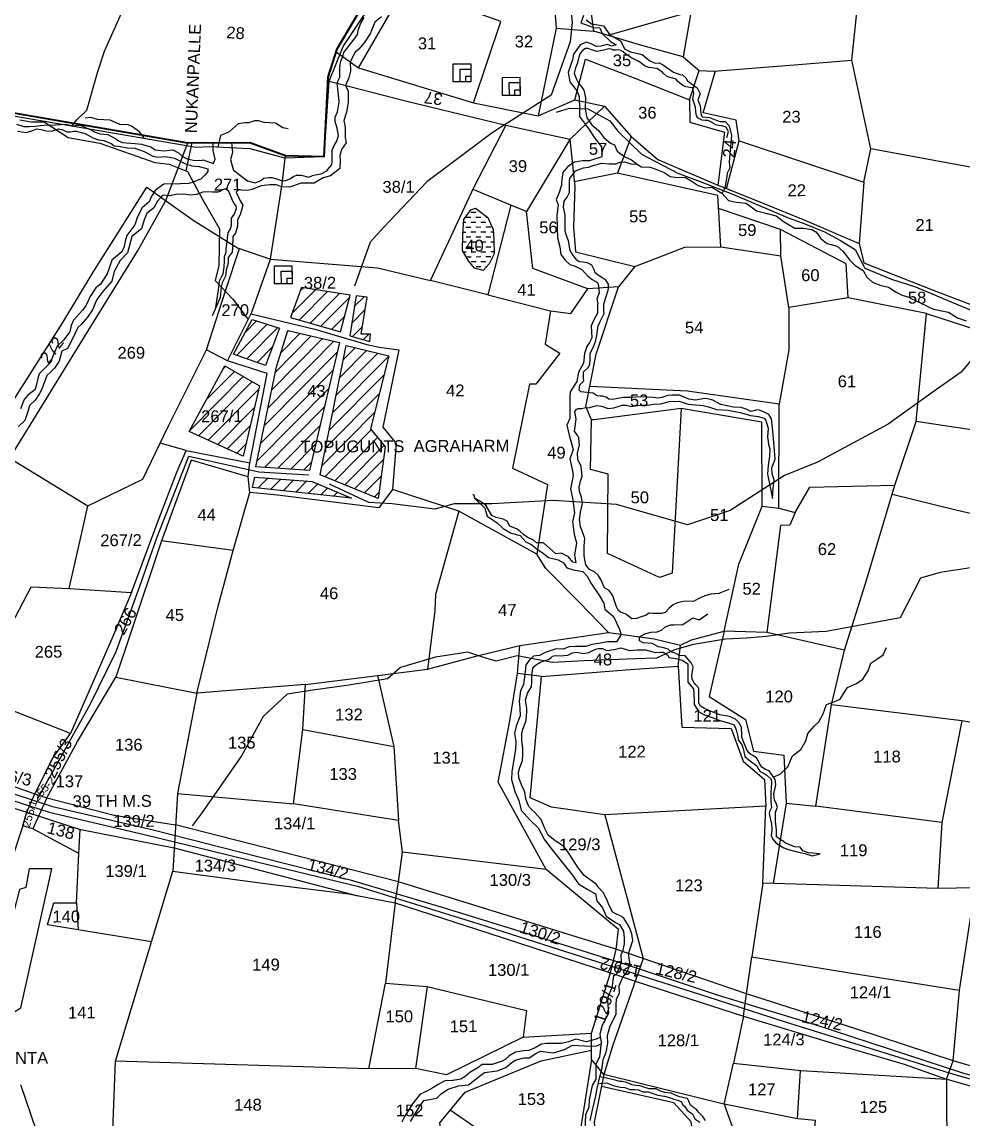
# Model space of a CAD drawing. Header units: inches. Extents: x 304037 to 460575, y 1453943 to 1639883.
# Drawn here: x 332061 to 333011, y 1603785 to 1604893 of the extents above; entities that cross this region are included whole.
import ezdxf

# ---------------------------------------------------------------- set-up
doc = ezdxf.new("R2010")
doc.units = ezdxf.units.IN
doc.header["$MEASUREMENT"] = 0
for name, pattern in [('ACAD_ISO02W100', [15, 12, -3]), ('ACAD_ISO07W100', [3, 0, -3]), ('BORDER', [1.75, 0.5, -0.25, 0.5, -0.25, 0, -0.25])]:
    doc.linetypes.add(name, pattern=pattern)
for name, color, linetype in [('CARTTRACK', 30, 'ACAD_ISO02W100'), ('NALA', 4, 'Continuous'), ('PLATS', 6, 'Continuous'), ('PLOT', 6, 'Continuous'), ('PLOT NO', 6, 'Continuous'), ('SQUAREWELL', 5, 'Continuous'), ('STREAM', 4, 'Continuous'), ('SURVEY_BND', 7, 'Continuous'), ('SURVEY_NO', 7, 'Continuous'), ('VILLAGE_AREA', 1, 'Continuous'), ('VILLAGEBON', 5, 'Continuous'), ('WATER_BODY', 4, 'Continuous')]:
    doc.layers.add(name, color=color, linetype=linetype)
for name, color, linetype, lineweight in [('FOOTPATH', 150, 'ACAD_ISO07W100', 30), ('ROAD', 1, 'Continuous', 25), ('VILL_BOUNDARY', 6, 'BORDER', 30)]:
    doc.layers.add(name, color=color, linetype=linetype, lineweight=lineweight)
doc.styles.get("Standard").update_dxf_attribs({"font": 'arial.ttf'})
pattern_1 = [(225.28763, (-6809.83, -2208.019), (7.088085, -7.017274), [])]

# ---------------------------------------------------------------- blocks, each defined once
blk = doc.blocks.new('THOPUGUNTA')
at = {"layer": 'VILLAGE_AREA', "linetype": 'ByBlock'}
h = blk.add_hatch(dxfattribs=at)
h.set_pattern_fill('ANSI31', color=256, scale=79.792965, angle=180.2876, style=0)
h.set_pattern_definition(pattern_1)
h.paths.add_polyline_path([(-5890.6, 734.3), (-5942.9, 746.7), (-5954.3, 710), (-5975, 609.1), (-5920.9, 605.4)])
h.paths.add_polyline_path([(-5879.8, 782.3), (-5929, 789.9), (-5940.2, 759.5), (-5889.5, 745.3)])
h.paths.add_polyline_path([(-5862.6, 780.3), (-5874, 781.6), (-5880.3, 741.3), (-5859.9, 735.5), (-5859.3, 743), (-5868.9, 742.9)])
h.paths.add_polyline_path([(-5840.9, 721), (-5883.9, 731.4), (-5910.1, 600.9), (-5851.8, 577), (-5844.7, 629), (-5859.4, 647.3)])
h.paths.add_polyline_path([(-5951.1, 749), (-5978.8, 757.5), (-5997.6, 722.5), (-5965.2, 711.1)])
h.paths.add_polyline_path([(-5971.4, 690.6), (-6006.3, 710.8), (-6042.2, 644.7), (-5988, 619.8)])
h = blk.add_hatch(dxfattribs=at)
h.set_pattern_fill('ANSI31', color=256, scale=79.792965, angle=180.2876, style=0)
h.set_pattern_definition(pattern_1)
h.paths.add_polyline_path([(-5918.2, 594.3), (-5976, 598.6), (-5978.3, 588.2), (-5878.6, 577.2)])
at = {"layer": 'WATER_BODY', "linetype": 'ByBlock'}
h = blk.add_hatch(dxfattribs=at)
h.set_pattern_fill('DASH', color=256, scale=39.896483, angle=180.2876, style=0)
h.set_pattern_definition([(180.28763, (-6809.83, -2208.0185), (-4.961962, -5.012033), [4.98706, -4.98706])])
h.paths.add_polyline_path([(-5735.7, 848.6), (-5741.1, 860.7), (-5753.3, 870.1), (-5758.1, 868.3), (-5765.2, 858.6), (-5766.3, 843.2), (-5766.6, 827.4), (-5760.4, 816.7), (-5754.5, 809.4), (-5745.6, 807.2), (-5739.8, 813.8), (-5734.5, 824), (-5734.9, 837.9)])
at = {"layer": 'CARTTRACK', "linetype": 'ByBlock'}
for points in [[(-5731.5, 1947.5), (-5726, 1876.6), (-5596.2, 1717.6), (-5528.4, 1558.9), (-5513.1, 1511.7), (-5507.6, 1466.1), (-5508.3, 1441.1), (-5538.9, 1357.2), (-5582.5, 1281.9), (-5596.5, 1261.6), (-5643.3, 1229.9), (-5666.2, 1219.1), (-5666.4, 1158.2), (-5655.8, 1057.4), (-5657.9, 1037.9), (-5677.2, 984), (-5736.7, 946.1), (-5802.5, 896.5), (-5846, 850.9), (-5859.7, 835.6), (-5875.7, 791.3)], [(-5619.5, 1044.5), (-5557.5, 1062.5), (-5472.5, 1086.5), (-5386.4, 1115.1), (-5346.7, 1129.5), (-5310.4, 1159.2), (-5251.2, 1159.5), (-5168.6, 1152.9), (-5127, 1152.6), (-5055.7, 1168), (-4971.1, 1186.1), (-4863.5, 1210.4), (-4769.5, 1233), (-4597.7, 1277.2)], [(-6195, 274.3), (-6141.8, 369.7), (-6115.9, 422.7), (-6092, 488.5), (-6075.1, 537.3), (-6042.7, 619.6), (-5971.9, 603.8), (-5921.6, 600.7)]]:
    blk.add_lwpolyline(points, dxfattribs=at)
at = {"layer": 'FOOTPATH', "linetype": 'ByBlock'}
for points in [[(-5223.9, 752.4), (-5263.3, 704.5), (-5294.1, 683.1), (-5336.9, 652.2), (-5408.2, 613.7), (-5441.6, 600.3), (-5496.6, 564.8), (-5522.3, 556), (-5539.5, 550.4), (-5611.3, 571.1), (-5674.7, 575.1), (-5737.1, 571.7), (-5774.9, 571.5), (-5794.3, 566.3), (-5837.6, 571.6), (-5861.1, 572.9), (-5900.6, 591.5)], [(-6213.3, 959.3), (-6201.9, 957), (-6188.6, 957.1), (-6164.5, 941.3), (-6132.4, 935.7), (-6077.1, 916), (-6062.4, 914.5), (-6044, 907.1), (-6028.3, 877.6), (-6011.9, 849.2), (-6012.3, 812.3), (-6016, 797), (-5998.3, 778.3), (-5983, 757.6)], [(-5671.6, 967), (-5658.6, 971.1), (-5640, 970.2), (-5617.9, 958.3), (-5609.7, 947.7), (-5586.1, 924.5), (-5549.3, 905.2), (-5526.6, 897), (-5493.1, 883.8), (-5454.4, 867.4), (-5438.7, 860.5), (-5421.1, 854.2), (-5401.4, 846.2), (-5385.2, 837.5), (-5370.2, 828.4), (-5360.5, 809.4), (-5333.6, 798.5), (-5309.5, 790.8), (-5266.5, 772.5), (-5237.5, 760.6)], [(-6039.6, 936.1), (-6045.9, 907.8)], [(-5249.7, 507.6), (-5284.5, 502.4), (-5304.2, 496.5), (-5325, 456.5), (-5399.4, 442.8), (-5436.4, 441.1), (-5460, 437.9), (-5480, 436), (-5501, 435), (-5533.5, 429.8), (-5552.7, 424.3), (-5570.9, 416), (-5592.1, 415.3), (-5643.8, 413.3), (-5675.6, 411.6), (-5711.5, 418.2), (-5732.6, 412.9), (-5743.1, 415.8), (-5761.3, 422), (-5793.9, 416.7), (-5829, 406.3), (-5842.3, 395), (-5881.2, 388.5), (-5917.6, 383.5), (-5943.3, 379.5), (-5967.6, 357.1), (-5989.5, 317.2), (-6030.1, 258.8), (-6039.3, 246.6)]]:
    blk.add_lwpolyline(points, dxfattribs=at)
at = {"layer": 'NALA', "linetype": 'ByBlock'}
for points in [[(-5999.7, 936.3), (-5998.7, 926.2), (-6000.7, 919.1), (-5999, 912.7), (-5997.6, 908.5), (-5983.4, 897.7), (-5975.8, 895.6), (-5970.7, 897.6), (-5967.2, 900.3), (-5962.1, 901.1), (-5958.5, 900.9), (-5953.3, 899.2), (-5948.4, 897.5), (-5944.7, 897.8), (-5940.8, 899.7), (-5937.1, 901.9), (-5934, 903.4), (-5932.1, 903.4), (-5929.4, 903.2), (-5921.5, 901.3), (-5917.9, 903), (-5915.1, 903.7), (-5911.3, 904.2), (-5909.3, 904.5), (-5903.5, 907.6), (-5901, 910.8), (-5898.7, 913.5), (-5898.1, 916.4), (-5898, 920.2), (-5898.1, 928.5), (-5896.1, 933.3), (-5893.3, 937.6), (-5891.7, 943.3), (-5893.2, 950.8), (-5894.9, 957.4), (-5895.1, 962), (-5892.7, 967.4), (-5891.1, 977.4), (-5892.1, 987.7), (-5893.1, 995.9), (-5892.1, 998.9), (-5890.4, 1002.1), (-5890.4, 1005.6), (-5890.3, 1008.2), (-5890.4, 1012.9), (-5889.2, 1018.3), (-5887.4, 1023.1), (-5886.4, 1027), (-5876, 1040.7), (-5872.4, 1045.4), (-5871.5, 1050.8), (-5869, 1056.9), (-5865.9, 1062.3)], [(-5848.2, 1063.1), (-5855, 1057.7), (-5859.8, 1046), (-5865.8, 1036.9), (-5871.1, 1030.6), (-5874.8, 1027.4), (-5879.9, 1017.6), (-5879.5, 1008.2), (-5881.3, 1001.7), (-5884.6, 993.7), (-5882.1, 988.1), (-5881.9, 976.8), (-5883.5, 967), (-5886.4, 958.4), (-5884.9, 951.8), (-5884.8, 941.4), (-5883.9, 935.8), (-5888.6, 929.3), (-5890.2, 922.7), (-5890, 918.1), (-5890.4, 910), (-5899.8, 902.6), (-5907.1, 900.7), (-5916.2, 895.3), (-5920.2, 895.3), (-5929.2, 895.3), (-5941.3, 891.2), (-5949.2, 891.7), (-5954.2, 893.5), (-5961.1, 893.7), (-5969.8, 892.6), (-5979.2, 888.9), (-5983.6, 888), (-5989.8, 888.3), (-5992.5, 888.4), (-5994.8, 886.1), (-5991, 877.5), (-5988.3, 872.9), (-5990.9, 863.3), (-5993.7, 858.2), (-5993.6, 851.7), (-5995.6, 844.8), (-5998.2, 841.3), (-5998.6, 830.1), (-5999, 825.7), (-6003.1, 820.3), (-6003, 814.4), (-6005.2, 807.3), (-6005.8, 801.5), (-6009.2, 794.6), (-6010.1, 790.7), (-6011, 780), (-6014.8, 771.1), (-6019.3, 761.4)], [(-5644.5, 1064.5), (-5647.1, 1057), (-5634.5, 1052.3), (-5627.9, 1052.2), (-5625.7, 1046.3), (-5617.2, 1038.1), (-5611.5, 1034.8), (-5616.3, 1033.4), (-5620.2, 1035.2), (-5627, 1033.6), (-5631.4, 1033.2), (-5636.8, 1036), (-5641.7, 1037.6), (-5647.8, 1035), (-5654.7, 1025.4), (-5655.7, 1019.6), (-5657.8, 1013), (-5660.1, 1007), (-5658.4, 997.6), (-5651, 988.1), (-5648.8, 982.4), (-5648.6, 969.7), (-5648.4, 962.7), (-5639, 949.8), (-5633.3, 941.1), (-5626.4, 931.8), (-5626.1, 921.8), (-5638.5, 917.8), (-5645.5, 917.8), (-5653.5, 916.6), (-5660.2, 912.2), (-5665.3, 906.1), (-5666.8, 896.4), (-5666.8, 893.3), (-5669.4, 884.7), (-5672.1, 878.9), (-5670.1, 873.4), (-5671.5, 862.8), (-5671.1, 850.2), (-5670.7, 840), (-5668.4, 831), (-5667.3, 823.4), (-5663, 817.4), (-5658.3, 813.2), (-5652.7, 811.4), (-5646.2, 808.2), (-5640, 801.4), (-5635.8, 797.9), (-5630.3, 795.1), (-5629.2, 791.8), (-5628.7, 784.6), (-5631, 778.5), (-5630.1, 773.6), (-5630.4, 772.7), (-5630.4, 763.9), (-5634.5, 756.7), (-5636.7, 751.4), (-5636, 739), (-5638.3, 734.4), (-5641.2, 730.5), (-5643.5, 723.2), (-5644.4, 713.6), (-5649.5, 704.5), (-5651.2, 695.1), (-5657.8, 684.8), (-5658.2, 679), (-5658.2, 664.5), (-5658.2, 657.8), (-5661.3, 650.9), (-5658.5, 639.7), (-5654.7, 626.6), (-5658.2, 617), (-5655.7, 605), (-5655, 600.1), (-5657.7, 586.9), (-5655.5, 577.3), (-5653.4, 562.7), (-5655.4, 553.3), (-5654, 541), (-5651.5, 532.3), (-5653.4, 519.7), (-5652, 512), (-5655.1, 512.8), (-5659.4, 518.2), (-5666.6, 521.8), (-5672.2, 521), (-5684.8, 532.4), (-5691.9, 532.3), (-5694.9, 534.8), (-5701.4, 538), (-5705, 540.7), (-5708.1, 543.4), (-5711.3, 546.1), (-5718.8, 549.1), (-5721.3, 554.1), (-5725.6, 556), (-5732.4, 557.7), (-5736.8, 559.8), (-5742.9, 570.3), (-5748.2, 573.7), (-5754.4, 577.2), (-5754.5, 579.8), (-5756.2, 581.1)], [(-5641.9, 1060.1), (-5636.3, 1056), (-5624.3, 1054), (-5617.8, 1044.9), (-5606.7, 1038.5), (-5603, 1030.7), (-5597.2, 1027.9), (-5585.3, 1025), (-5577.4, 1018.6), (-5572.1, 1016.5), (-5568.2, 1016.6), (-5563.8, 1014.2), (-5557.1, 1009.8), (-5553.8, 1007.3), (-5547.2, 1005.1), (-5544.7, 1004.6), (-5541.1, 1001.7), (-5539.6, 998.6), (-5529.7, 991.5), (-5526.6, 985.5), (-5529, 979.3), (-5526.6, 973.2), (-5526.2, 965.6), (-5524.8, 962.3), (-5517.4, 961.7), (-5512.3, 959.4), (-5507, 957.6), (-5501.5, 957.6), (-5497.5, 953.3), (-5495.1, 943.3), (-5497.1, 921.3), (-5497.5, 916), (-5496.7, 910.7), (-5499.5, 905.4), (-5499.9, 902.1), (-5502, 890.5), (-5504.7, 885.3)], [(-6216.5, 954.6), (-6209.2, 952.3), (-6204, 952.5), (-6197.6, 952.6), (-6192.7, 953.4), (-6189.1, 953.7), (-6177.7, 954.2), (-6171.5, 954.6), (-6166.9, 954.7), (-6161, 953.1), (-6156.6, 953.4), (-6153.6, 953.8), (-6150.3, 953.1), (-6146.4, 951.2), (-6141.7, 949), (-6137.2, 946.8), (-6132.2, 945.1), (-6128.4, 944.7), (-6124.5, 944.4), (-6116.4, 940), (-6113.8, 937.9), (-6109.8, 936.2), (-6105.8, 935.9), (-6101.4, 935.6), (-6096.9, 935.3), (-6090.5, 934.6), (-6081.2, 931.8), (-6076.6, 929), (-6067.5, 927.9), (-6058.9, 928.9), (-6053.1, 925.9), (-6049, 922.2), (-6044.4, 919.7), (-6038.5, 918.3), (-6035.4, 918.2), (-6031.8, 918.3), (-6029.9, 918.2), (-6028.1, 918.9), (-6023, 916.7), (-6019, 915.3), (-6018, 915.2), (-6017.3, 916.6), (-6016.8, 917.7), (-6016.2, 919.6), (-6017.3, 923.9), (-6018.1, 928.2), (-6018.1, 933.7), (-6018.1, 936.2)], [(-6215.6, 947.6), (-6206.9, 946.5), (-6201.2, 947.9), (-6196, 949.9), (-6191.8, 949.4), (-6187, 947.9), (-6181, 947.8), (-6178.3, 948.8), (-6174.2, 950), (-6170, 949.2), (-6165.8, 947), (-6162, 947), (-6158.9, 947.8), (-6156.4, 947.7), (-6147.2, 945.3), (-6139.5, 941.1), (-6133.8, 938.8), (-6128.6, 938.2), (-6121.2, 935.3), (-6118.2, 932.8), (-6112.1, 932.2), (-6104.8, 931), (-6097.3, 930.6), (-6087.8, 927.1), (-6079.2, 922.4), (-6074.1, 921.5), (-6066.3, 922.2), (-6057.3, 920.6), (-6046.2, 914.8), (-6039.8, 912.6), (-6032.2, 912.1), (-6027.4, 910.8), (-6023.5, 909.6), (-6023.7, 907.1), (-6026.2, 903.5), (-6030.4, 899.7), (-6038.3, 896.4), (-6042.7, 895), (-6051.2, 894.4), (-6067.8, 894.2), (-6076.5, 888.2), (-6080.3, 882), (-6082.7, 876.3), (-6089.8, 870.2), (-6094.8, 860.5), (-6097.2, 853.3), (-6105.4, 842.3), (-6106.9, 836.7), (-6108.1, 831.3), (-6110.4, 825.9), (-6120.5, 817.5), (-6122.8, 810.3), (-6125.1, 803.6), (-6131.7, 793.4), (-6136.6, 789.5), (-6142.3, 780.9), (-6146.6, 771.5), (-6150.1, 767.1), (-6159.1, 757.1), (-6161.5, 751.7), (-6162.7, 745.3), (-6169.2, 736.6), (-6175.5, 730.6), (-6180.2, 719.8), (-6182, 714.5), (-6189, 707.6), (-6193.7, 702.8), (-6195.1, 698.2), (-6197.8, 686.9), (-6205, 681.3), (-6208.8, 677), (-6212.7, 667.6)], [(-5499.7, 941.3), (-5498.1, 947.3), (-5500.4, 951.7), (-5504.9, 953.2), (-5508.4, 953.6), (-5510.9, 954.3), (-5513.3, 955.6), (-5515.2, 956.9), (-5518.7, 958.4), (-5521.5, 958.6), (-5524.7, 958.7), (-5529.4, 961.3), (-5530.7, 964.5), (-5531.4, 971.5), (-5532.9, 975.9), (-5534.2, 980.2), (-5533, 985.7), (-5534, 991.4), (-5541.1, 992.5), (-5544.3, 993.9), (-5549.5, 998.3), (-5551.1, 1000.2), (-5554.4, 1001.2), (-5557.6, 1001.9), (-5560.6, 1003.2), (-5563.6, 1005.8), (-5564.6, 1007.3), (-5570.5, 1011.1), (-5578.6, 1012.1), (-5583, 1013.8), (-5585.7, 1015.9), (-5589.2, 1018.4), (-5592.6, 1020.2), (-5595.7, 1021.5), (-5598.7, 1023.6), (-5601.7, 1025.6), (-5604.5, 1027.7), (-5606.8, 1029.2), (-5609.7, 1029.7), (-5611.5, 1029.4), (-5612.5, 1029.4), (-5614.4, 1029.6), (-5616.6, 1030.5), (-5619.4, 1031), (-5623.8, 1029.5), (-5630.7, 1028.1), (-5636.5, 1029.7), (-5639.8, 1031.1), (-5642.6, 1031.2), (-5645, 1029.4), (-5646.9, 1027.4), (-5648.5, 1025.2), (-5649.1, 1022), (-5650.7, 1015.7), (-5651.7, 1014.1), (-5652.4, 1011.8), (-5653.9, 1006.3), (-5652, 1000.8), (-5649.4, 996.3), (-5646.2, 992.2), (-5644.1, 989.1), (-5642.3, 981.4), (-5642.8, 970), (-5641.1, 961.3), (-5635.9, 954.3), (-5629.4, 948.5), (-5623.9, 941.2), (-5617.2, 935.8), (-5613.3, 933.9), (-5610.5, 927.4), (-5602.9, 921.9), (-5596.1, 918.8), (-5591.5, 915.5), (-5586.3, 911.8), (-5577.3, 911.3), (-5571.6, 909.4), (-5563.2, 905.9), (-5557.1, 901.9), (-5552.1, 901.4), (-5541.4, 901.1), (-5535.7, 897.5), (-5528.9, 892.9), (-5521.7, 890.5), (-5515, 891.1), (-5504.8, 885.2), (-5498, 877.8), (-5489.9, 876.1), (-5480.4, 875), (-5470, 867.5), (-5459.2, 864.6), (-5450.1, 862.4), (-5442.6, 856.7), (-5431.3, 849.8), (-5422.5, 850), (-5414, 848.5), (-5410, 846.3), (-5406.9, 842.6), (-5405.3, 839.9), (-5400.7, 835.8), (-5398.5, 834.5), (-5394.4, 833.4), (-5388.6, 831.8), (-5382.8, 826.7), (-5375.7, 817.7), (-5370.4, 812.3), (-5362.2, 807.1), (-5358.6, 800.5), (-5352.9, 795.2), (-5345.3, 792.2), (-5336.8, 790.3), (-5329.1, 785.4), (-5322.9, 782.3), (-5317.1, 780.6), (-5296.2, 770.4), (-5291.3, 768), (-5276.2, 765.1), (-5266.9, 759.5), (-5258.2, 756.2)], [(-5497.7, 485.1), (-5507.9, 481.2), (-5516.1, 480.4), (-5521.9, 478.8), (-5528.7, 475.6), (-5533.4, 472.9), (-5542, 473.3), (-5549.7, 471.8), (-5553.9, 469.7), (-5558.1, 466.3), (-5562, 462.1), (-5565.3, 461), (-5570.6, 460.9), (-5574, 461.1), (-5578.2, 461.2), (-5581.8, 459), (-5585.2, 457.8), (-5591, 455.9), (-5595.6, 455.4), (-5600.4, 459.1), (-5602.4, 460.7), (-5607, 462.4), (-5609.5, 464.2), (-5611.2, 467.6), (-5614.8, 478.6), (-5618.6, 484), (-5623.3, 486.7), (-5627.1, 495.2), (-5629.7, 499.6), (-5633.2, 503.1), (-5638.5, 505.4), (-5642, 510.2), (-5643.7, 519.2), (-5643.8, 529.1), (-5643, 536.7), (-5645.3, 543.5), (-5647.6, 548.4), (-5648.5, 555.8), (-5647.4, 563.2), (-5645.3, 572.1), (-5646.5, 578.2), (-5648.6, 583.9), (-5648.7, 588.3), (-5647.3, 594.6), (-5645.9, 599.7), (-5646.9, 609.3), (-5650, 616.5), (-5650.6, 622.7), (-5648.4, 631), (-5649.2, 638.1), (-5650.3, 640.4), (-5653.4, 645.1), (-5652.6, 651.9), (-5651.8, 657.5), (-5652.6, 661), (-5653.2, 664.5), (-5651.6, 667.3), (-5649.4, 668), (-5646.3, 668), (-5643.3, 668.5), (-5638, 668.7), (-5631.4, 670.8), (-5626.2, 670.1), (-5619.4, 668), (-5614, 668.5), (-5609.5, 670), (-5605.4, 671.2), (-5601.2, 671.2), (-5596.7, 669.8), (-5587.2, 671.1), (-5580.6, 671.3), (-5573.5, 672.1), (-5566.7, 672.7), (-5557.6, 675), (-5548, 675.1), (-5538.9, 672.3), (-5535.1, 672), (-5523.7, 670.9), (-5518.4, 669.5), (-5510.3, 666.9), (-5498.3, 666.1), (-5486.5, 663.7), (-5475.9, 660.7), (-5467.9, 659.7), (-5462.3, 658), (-5460.4, 655.8), (-5458.1, 647.9), (-5458.7, 639.4), (-5458.1, 634.7), (-5457.8, 631.4), (-5456.4, 627), (-5456.7, 619.7), (-5458.1, 610.2), (-5458.6, 601.7), (-5453.6, 577.1), (-5453, 587.3), (-5451.9, 595.8), (-5454.1, 601.8), (-5454.3, 607.8), (-5451.1, 616.6), (-5452.1, 629.6), (-5453.1, 641.3), (-5453.7, 648.4), (-5454.7, 657.3), (-5457.3, 661.8), (-5462.8, 664.6), (-5466.8, 666.2), (-5469.5, 666.5), (-5471.3, 665.8), (-5475.6, 664.9), (-5480.2, 667.3), (-5485.3, 669), (-5493.2, 669.3), (-5505.8, 671.9), (-5514, 676.2), (-5519.3, 677.7), (-5522.1, 677.8), (-5531.4, 676.2), (-5538.1, 677.1), (-5547.5, 681.2), (-5550.3, 681.2), (-5554.7, 681.2), (-5559.2, 681.1), (-5565.3, 679.1), (-5569, 678.2), (-5573.9, 679), (-5586.4, 679.7), (-5596.7, 678.9), (-5604.3, 678.8), (-5615.1, 676.8), (-5619, 677.1), (-5621.5, 679.4), (-5625.3, 680.2), (-5627.7, 680.3), (-5630.7, 680.5), (-5632.8, 682), (-5634.7, 683.2), (-5641, 684.1), (-5647, 684.6), (-5648.8, 686.3), (-5648.2, 691.6), (-5644, 695.9), (-5644.4, 698.6), (-5644.6, 704.7), (-5639.3, 709.5), (-5638.2, 712.6), (-5637.6, 716.8), (-5637.6, 720.2), (-5637.6, 723), (-5636.9, 725), (-5634.8, 729.4), (-5633.5, 732.9), (-5632.3, 735.5), (-5630.9, 741.6), (-5630.3, 746.7), (-5629.8, 751.4), (-5627.5, 755.5), (-5623.7, 763.7), (-5623.8, 766.2), (-5623.8, 770.4), (-5623.8, 773.2), (-5621.5, 780.9), (-5619.4, 787.2), (-5619.1, 789), (-5619.1, 793.4), (-5622, 797.4), (-5624.8, 799.4), (-5628.6, 801.6), (-5632.7, 804.9), (-5633.8, 807.7), (-5636.1, 812.6), (-5640.5, 814.7), (-5645, 815.4), (-5648.9, 816), (-5651.1, 817.6), (-5654.7, 821.9), (-5658, 827.4), (-5659.7, 837), (-5661, 840.3), (-5662.1, 843.6), (-5663, 846.8), (-5663, 850.9), (-5663, 858.8), (-5663.1, 863.2), (-5664.8, 871.1), (-5663.9, 877), (-5660.9, 881), (-5658.6, 885.8), (-5658.6, 889.6), (-5658.6, 892.4), (-5658.6, 898), (-5658.1, 900), (-5652.5, 907.6), (-5644.5, 910.7), (-5639.5, 911.4), (-5633.6, 913.6), (-5629.8, 914.6), (-5626.2, 915.4), (-5618.4, 914.9), (-5612, 914.9), (-5607.6, 916.6), (-5602.8, 916.9), (-5596.8, 914.9), (-5590.1, 914.5)], [(-6015.4, 769.8), (-6012.8, 787.6), (-6012.1, 792.9), (-6011.7, 796.8), (-6009.7, 800.6), (-6008.1, 803.7), (-6007, 810.4), (-6006.8, 816.6), (-6006.6, 821.3), (-6004.9, 825.6), (-6005, 829), (-6004.4, 833.6), (-6003.1, 845.1), (-6000.6, 849), (-5999.6, 852.5), (-5999.6, 856.9), (-5999.6, 859.8), (-5997, 863.7), (-5994.7, 869.7), (-5995.1, 872.4), (-5997.4, 875.1), (-5999.1, 878.6), (-6001.5, 884.5), (-6002.6, 887.4), (-6006.1, 889.5), (-6008.6, 888.6), (-6011.5, 886.9), (-6013.3, 886.3), (-6018.9, 886.3), (-6024.4, 886.5), (-6028.6, 886.3), (-6034.9, 883.8), (-6040.7, 883.2), (-6048.1, 884), (-6055.4, 883.7), (-6062.4, 882.3), (-6069, 883), (-6074.5, 877.2), (-6078, 870.4), (-6085.2, 864.6), (-6087.9, 858.1), (-6090.5, 849.3), (-6100.3, 841.3), (-6104.5, 824.9), (-6111.9, 817.3), (-6118.1, 806.1), (-6120.5, 796.2), (-6129.4, 786), (-6135.6, 777.7), (-6140, 767.4), (-6145, 760), (-6151.3, 752.6), (-6154.8, 749.4), (-6160.7, 736.6), (-6165.3, 728.2), (-6170.9, 725.6), (-6173.5, 715.6), (-6178.1, 708.4), (-6182.6, 704), (-6186, 701.2), (-6191, 687.4), (-6193.5, 682.9), (-6197.8, 676.2), (-6203.4, 670.7), (-6204.8, 665.9), (-6208.3, 655.8), (-6215, 649.2)], [(-5754.4, 577.2), (-5744.1, 567.1), (-5741.5, 559.1), (-5731.7, 552.6), (-5725.4, 546.7), (-5717.3, 542), (-5708.4, 539.7), (-5702.6, 533.1), (-5696.4, 530.2), (-5690.9, 525.6), (-5685.1, 521.8), (-5679.9, 517.6), (-5669.9, 515), (-5664.7, 512.1), (-5661.2, 506.9), (-5654.9, 505), (-5645.1, 503.3), (-5640.6, 498.7), (-5636.7, 491.2), (-5628.4, 478.7), (-5623.8, 471.2), (-5622.9, 465.4), (-5614, 457.8), (-5608.5, 445.9), (-5606.5, 439.9), (-5611.1, 432.2), (-5620.1, 432.2), (-5628.8, 430.5), (-5636.1, 429.5), (-5642, 427.7), (-5652.2, 427.7), (-5658.9, 427.2), (-5664.9, 425.1), (-5672, 425.4), (-5683.2, 421.5), (-5688.8, 418.4), (-5694.8, 417.8), (-5699.3, 413.4), (-5702.5, 409.2), (-5703.3, 402.2), (-5704.9, 389.1), (-5708, 382.9), (-5709.2, 372.6), (-5708.5, 365.3), (-5708.4, 357.8), (-5712.5, 347.2), (-5714, 339.9), (-5712.6, 331.9), (-5713, 324), (-5714.8, 313.2), (-5716.6, 301.5), (-5717.2, 293.4), (-5713.8, 281.4), (-5709.7, 272.2), (-5707.4, 262.4), (-5698.2, 252.2), (-5690.2, 244.6), (-5684.2, 233), (-5677.3, 224), (-5655.9, 197.2), (-5649.5, 188.2), (-5640.8, 182.7), (-5632.4, 178), (-5630.8, 170.9), (-5625.1, 163.8), (-5621.6, 155.4), (-5612.2, 149), (-5608.2, 147.2), (-5604.1, 140.4), (-5603.2, 133.4), (-5603.2, 127.7), (-5605, 119.8), (-5606.8, 116.8), (-5606.5, 108.3), (-5611.6, 96.3), (-5614, 95.4), (-5615.8, 83), (-5619.5, 74.6), (-5620.2, 69.7), (-5619.2, 57.3), (-5625.5, 45.5), (-5627.8, 36.5), (-5626.6, 27.9), (-5628.3, 13.4), (-5631.9, 5.7), (-5632, -2.3), (-5631.9, -8.9), (-5635.6, -15.3), (-5638.8, -30), (-5638.9, -37.2), (-5642.3, -45.2), (-5643.8, -76.6)], [(-5637.5, -50.7), (-5635.8, -41.6), (-5632.1, -25.8), (-5630.5, -18.6), (-5627.9, -6.7), (-5625.4, 2.5), (-5624.5, 10.7), (-5621.6, 18.1), (-5619.8, 27.1), (-5620.1, 35.1), (-5617.6, 44.7), (-5611.4, 56.6), (-5611.5, 66.4), (-5611.2, 71.8), (-5608.2, 78.1), (-5608.3, 85.2), (-5604.6, 93.9), (-5599.6, 99.8), (-5597.7, 108.3), (-5598.8, 115.7), (-5599, 117.8), (-5594.7, 130.8), (-5595.7, 137.5), (-5598.1, 144), (-5600.4, 148.2), (-5603.8, 153.3), (-5606.6, 155.4), (-5612.6, 158), (-5614.8, 159.5), (-5616.4, 162.2), (-5619.1, 167.8), (-5620.2, 170.6), (-5624.3, 178.9), (-5628.9, 184.2), (-5631.6, 187.6), (-5637.6, 192), (-5643.7, 196.4), (-5649.3, 203.9), (-5653.4, 209.9), (-5659.4, 219.3), (-5664, 225.3), (-5669.7, 229.4), (-5673, 231.6), (-5680.1, 237.3), (-5683.4, 244), (-5687, 253), (-5693.5, 260.2), (-5696.6, 262.8), (-5699.6, 266.1), (-5702.2, 272.9), (-5703.8, 281.5), (-5706.6, 287.2), (-5709.8, 295), (-5709.9, 300.9), (-5708.6, 305.5), (-5706.1, 312.7), (-5705.8, 318.9), (-5705.8, 325), (-5706.7, 332.7), (-5706.8, 339.5), (-5705.6, 344.3), (-5702.7, 352), (-5701.8, 356.8), (-5701.6, 362.3), (-5701.6, 364.9), (-5702.9, 373.5), (-5700.9, 380.6), (-5696.9, 386.8), (-5696.4, 391.8), (-5696.4, 398.6), (-5695.4, 405.7), (-5694, 407.9), (-5691.8, 409.4), (-5687.8, 411.9), (-5684.1, 413.2), (-5679.9, 414.6), (-5677.1, 416.4), (-5675.6, 417.9), (-5673.1, 418.7), (-5667.2, 418.3), (-5664.3, 418.4), (-5660.4, 419), (-5655.4, 421.2), (-5651.7, 421.9), (-5644, 420.5), (-5639.1, 421.6), (-5634.2, 424), (-5631.1, 425.3), (-5629.6, 425.6), (-5625.3, 425.6), (-5621.4, 423.8), (-5620.1, 423.5), (-5612.3, 424.8), (-5606.6, 426.3), (-5597.9, 423.6), (-5590.1, 424.1), (-5581.9, 424.3), (-5574.6, 422.3), (-5572, 421.6), (-5567.4, 421.8), (-5563.9, 421.8), (-5559.2, 419), (-5558.3, 416.4), (-5551.4, 415.5), (-5544.7, 413.8), (-5539.1, 410.1), (-5539.3, 397.7), (-5539, 391.8), (-5533.5, 384.9), (-5532.8, 373.4), (-5532.8, 369.1), (-5528.1, 361.8), (-5522.3, 358.6), (-5513.7, 355.6), (-5506.8, 353.1), (-5499.6, 350.8), (-5495.4, 349.6), (-5492.4, 348.5), (-5490.3, 343.6), (-5488.8, 336.9), (-5488.4, 333.3), (-5484.9, 328.9), (-5483.4, 324.7), (-5481.7, 316.7), (-5476, 311.8), (-5469.5, 307.3), (-5467.9, 303.5), (-5466.3, 301.5), (-5462.2, 299.3), (-5459, 297.4), (-5454.9, 293.8), (-5454.8, 289.8), (-5455.4, 280.4), (-5455.4, 274.3), (-5455.3, 271.4), (-5454.8, 265.3), (-5456.8, 261), (-5456.9, 259.1), (-5456.1, 254.2), (-5455.3, 251.5), (-5454.6, 249), (-5454.5, 242), (-5454.9, 237), (-5453.5, 233.3), (-5450.2, 229.4), (-5442.3, 224.6), (-5437.7, 222.9), (-5433.9, 221.7), (-5427.6, 220.1), (-5421, 218.8), (-5413.6, 216.3), (-5405.5, 218.5), (-5417.4, 219.5), (-5423.1, 221.3), (-5425.9, 225.1), (-5431.3, 225.4), (-5440.6, 229.3), (-5442.8, 231.3), (-5445.8, 233), (-5449.6, 235.5), (-5449.6, 242.2), (-5450.5, 251.3), (-5450.7, 260.5), (-5448.8, 265.4), (-5449.7, 268.5), (-5451.8, 272.9), (-5452.2, 279.1), (-5451.1, 284.5), (-5450.4, 288.4), (-5451, 293.3), (-5457, 302), (-5460.8, 303.4), (-5464.4, 305.8), (-5466.7, 309.5), (-5468, 312.7), (-5469.9, 315.2), (-5473.4, 317.5), (-5475.6, 318.8), (-5477.7, 320.3), (-5479.7, 323.2), (-5483.2, 332.4), (-5484.6, 336), (-5484.6, 338.8), (-5484.9, 346.2), (-5487.7, 350.8), (-5491.1, 354.4), (-5497, 356.9), (-5506.7, 358.6), (-5515.5, 362), (-5522.3, 365.2), (-5526.4, 367.4), (-5527.9, 370.3), (-5527.9, 376.3), (-5527.9, 381.5), (-5527.9, 384.9), (-5529.2, 386.9), (-5531.2, 388.9), (-5532.6, 390.9), (-5534.8, 394.8), (-5535.1, 398.5), (-5533.7, 407.2), (-5535.9, 411.1), (-5541.7, 418.1), (-5547.7, 418.5), (-5551.4, 420.5), (-5553.9, 421.5), (-5556.5, 422.6), (-5559, 424.9), (-5562.5, 425.9), (-5566.8, 426.8), (-5568.7, 427.2), (-5575.2, 430.8), (-5584.2, 431.3), (-5588, 433.5), (-5587.8, 437.4), (-5582.6, 440.3), (-5576.3, 442.1), (-5570, 442.6), (-5565.8, 444), (-5562.5, 447.3), (-5556.5, 449.5), (-5553.2, 449.5), (-5544.3, 450), (-5534.1, 456.4), (-5527.6, 454.7), (-5519, 460.5)], [(-5452.7, 295.8), (-5445.5, 299.2), (-5438.3, 306.1), (-5433.4, 317.2), (-5425.2, 323.8), (-5420.1, 332.5), (-5418, 339.9), (-5411.7, 347.4), (-5407, 351.6), (-5402.5, 359.8), (-5399.1, 369.1), (-5390.9, 372.1), (-5385.4, 374.6), (-5381.1, 381.7), (-5378, 386.3), (-5368.8, 390.4), (-5362.5, 394.6), (-5357.3, 403), (-5354.5, 410.7), (-5348.4, 414.8), (-5341.9, 419.4), (-5338.7, 426.6)], [(-5627.3, 33.2), (-5631.6, 31.2), (-5641.7, 28.7), (-5652, 31.2), (-5659.6, 28.6), (-5666.7, 26.9), (-5676.5, 27), (-5681.8, 26.9), (-5686.8, 26.1), (-5693.1, 22.7), (-5699.7, 20), (-5704.9, 19.6), (-5713, 18.2), (-5719.5, 14.4), (-5723.4, 10.7), (-5726.3, 9.1), (-5736.5, 5.9), (-5746.5, 5.8), (-5750.9, 2.5), (-5759.1, -2.5), (-5763.9, -6.5), (-5768.2, -9.1), (-5776.4, -10.5), (-5784.3, -10.6), (-5790.9, -14.4), (-5796.3, -17.8), (-5801.7, -20.8), (-5809.2, -24.1), (-5810.6, -25.9), (-5817, -33.9), (-5824.7, -46.4), (-5827.6, -52.5)], [(-5818.8, -51.7), (-5810.1, -37.4), (-5805.4, -30.5), (-5792.4, -28.2), (-5787.7, -23.7), (-5780.8, -19.2), (-5770.5, -15.7), (-5760.4, -14.8), (-5748, -5.1), (-5744.4, -2.4), (-5731.4, -0.8), (-5722.8, 2.6), (-5718.3, 6.5), (-5713.5, 10.1), (-5704.1, 12.4), (-5699.1, 12.6), (-5692.6, 17), (-5687.9, 19.3), (-5674.5, 17.6), (-5663.7, 20.8), (-5655.5, 25.1), (-5643.3, 24.5), (-5631.8, 24.4), (-5626.8, 26.2)], [(-5629.4, -13.4), (-5621.1, -12.8), (-5614.3, -15.3), (-5607.5, -17.3), (-5602.7, -17.6), (-5597.5, -19.5), (-5592.7, -19.6), (-5589, -19.9), (-5584.4, -21.7), (-5578.9, -21.7), (-5575.3, -23.2), (-5569.5, -25.3), (-5562.6, -26.2), (-5556.7, -28), (-5553.1, -29.1), (-5549.1, -30.2), (-5545.5, -31.8), (-5544.5, -34.5), (-5542.3, -36.7), (-5539.7, -40.2), (-5537, -42.4), (-5534.5, -44.1), (-5532.9, -46.6), (-5531.9, -49.2), (-5526.9, -52.6)], [(-5521.3, -50.9), (-5523.9, -46.6), (-5528.2, -42.3), (-5529.9, -40), (-5533.2, -38), (-5536.3, -35.4), (-5538.2, -31.4), (-5539.4, -28.7), (-5547.6, -27), (-5551.5, -25.2), (-5555.8, -23.1), (-5562.4, -22.4), (-5566.6, -21.1), (-5571.1, -18.8), (-5578.1, -18.8), (-5583.6, -17.1), (-5587.3, -15.7), (-5591.6, -15.3), (-5595.5, -14.9), (-5598.3, -13.5), (-5602.1, -12), (-5605.4, -11.5), (-5607.7, -11.3), (-5612.4, -10.1), (-5615.6, -9.4), (-5618.5, -8.8), (-5622.6, -7.6), (-5627.9, -6.7)]]:
    blk.add_lwpolyline(points, dxfattribs=at)
at = {"layer": 'ROAD', "linetype": 'ByBlock'}
for points in [[(-6259.3, 284.7), (-6183.6, 260.5), (-6084.7, 237.2), (-6004.6, 217.7), (-5872.6, 185.6), (-5750, 147.7), (-5638.2, 112.2), (-5519.8, 74.3), (-5440.8, 48.9), (-5271.1, -4.1), (-5098.9, -52.3), (-5083.9, -98.8), (-4950.7, -143.9), (-4827.8, -191.3), (-4702.9, -233.2), (-4582.7, -274.7), (-4478.6, -312.4), (-4420.1, -331.6), (-4330, -363.1), (-4222.3, -403.1), (-4098.5, -446.5), (-3990.5, -486.9), (-3859.5, -536.1)], [(-6282, 299.4), (-6180.3, 266.1), (-6078.8, 242.4), (-5973.1, 215.5), (-5880, 192), (-5785, 163.9), (-5682.3, 132.1), (-5604.5, 107.6), (-5508.4, 75.8), (-5412, 46.5), (-5261.8, -2.6), (-5084.8, -50.7), (-5071.1, -95.5), (-4993.6, -123.5), (-4818.7, -187.9), (-4734.2, -217.7), (-4559.4, -278.2), (-4442, -318.4), (-4296, -368.2), (-4129, -430.9), (-4012.1, -471.8), (-3914.7, -507.2), (-3856.9, -529.9)]]:
    blk.add_lwpolyline(points, dxfattribs=at)
at = {"layer": 'SQUAREWELL', "linetype": 'ByBlock'}
for points in [[(-5775.9, 1015.7), (-5758.3, 1015.8), (-5758.2, 997.6), (-5775.9, 997.5)], [(-5769, 1010.3), (-5758.2, 1010.4), (-5758.2, 997.6), (-5768.9, 997.5)], [(-5763.2, 1003.3), (-5758.2, 1003.3), (-5758.2, 997.6), (-5763.2, 997.5)], [(-5726.3, 1002), (-5708.6, 1002.1), (-5708.5, 983.9), (-5726.2, 983.8)], [(-5719.4, 996.7), (-5708.6, 996.7), (-5708.5, 983.9), (-5719.3, 983.8)], [(-5713.6, 989.6), (-5708.6, 989.6), (-5708.5, 983.9), (-5713.6, 983.9)], [(-5956.4, 811.8), (-5938.7, 811.9), (-5938.6, 793.7), (-5956.3, 793.6)], [(-5949.4, 806.5), (-5938.6, 806.5), (-5938.6, 793.7), (-5949.3, 793.7)], [(-5943.6, 799.4), (-5938.6, 799.4), (-5938.6, 793.7), (-5943.6, 793.7)]]:
    blk.add_lwpolyline(points, close=True, dxfattribs=at)
at = {"layer": 'SURVEY_BND', "linetype": 'ByBlock'}
for points in [[(-5543.9, 1022.9), (-5527.9, 1009), (-5512.9, 1008.4), (-5432, 1014.8), (-5373.6, 1019.4), (-5362.7, 1125.7), (-5357.2, 1168.7), (-5414.3, 1197.8), (-5451, 1215.9), (-5501.5, 1227.2), (-5523.2, 1143.5)], [(-5894.1, 1027.9), (-5871.5, 1011.6), (-5832, 1079.6), (-5791.1, 1081.4), (-5758.6, 1118.2), (-5724.5, 1155.4), (-5681, 1205.6), (-5680.8, 1167), (-5672, 1051.6), (-5634, 1048.8), (-5642.2, 1109.7), (-5653.7, 1211), (-5681, 1205.6)], [(-5653.7, 1211), (-5628.9, 1197.3), (-5523.2, 1143.5), (-5543.9, 1022.9), (-5588.1, 1035), (-5634, 1048.8)], [(-5871.5, 1011.6), (-5755.4, 976.2), (-5728, 1058.5), (-5791.1, 1081.4)], [(-5672, 1051.6), (-5690.1, 963.3), (-5653.3, 979.3), (-5623.3, 973), (-5658.4, 939.4), (-5722.7, 953.4)], [(-5653.3, 979.3), (-5642.6, 1020.3), (-5594.4, 1002), (-5537.4, 979.5), (-5527.9, 1009)], [(-5487.3, 938), (-5361.6, 896.2), (-5354.4, 929.9), (-5373.6, 1019.4)], [(-5537.4, 979.5), (-5537.3, 956.7), (-5502.2, 946.9), (-5508.8, 893.1), (-5500.3, 889.8), (-5487.3, 938), (-5490.5, 958.8), (-5523.8, 966.1), (-5511.3, 1008.6)], [(-5960.3, 818.7), (-5852.3, 809.9), (-5798.7, 797), (-5755.1, 890.8), (-5722.7, 953.4), (-5824.1, 978.1), (-5902.3, 998.3)], [(-5755.4, 976.2), (-5690.1, 963.3)], [(-5623.3, 973), (-5596.4, 942.5), (-5569.6, 919), (-5508.8, 893.1)], [(-5596.4, 942.5), (-5610.3, 905.4)], [(-6351.4, 532.9), (-6316.7, 524), (-6282.9, 576), (-6248.3, 631.5), (-6223.3, 617.7), (-6141.6, 750.4), (-6094.6, 826.5), (-6065.8, 877.6), (-6043.7, 936.1)], [(-5658.4, 939.4), (-5702, 866.5), (-5717.8, 872.9), (-5755.9, 889)], [(-5658.4, 939.4), (-5653.3, 892), (-5654.7, 850.9), (-5652.5, 825.8), (-5592.7, 811.3), (-5609, 790.8), (-5640, 788.7)], [(-6386.6, 687.4), (-6303.4, 654.4), (-6248.3, 631.5), (-6169.8, 754.6), (-6139.1, 805.3), (-6110.2, 851.3), (-6085, 891.2), (-6038.2, 858), (-5993.6, 829.9), (-5960.3, 818.7), (-5948.7, 894.7), (-5945.3, 923.1)], [(-5219.7, 905.1), (-5354.4, 929.9)], [(-5592.7, 811.3), (-5542.1, 830.7), (-5506, 830.9), (-5509, 882.9), (-5610.3, 905.4), (-5653.8, 896.7)], [(-5500.3, 889.8), (-5462.5, 874.7), (-5421.2, 858), (-5366.2, 834.3), (-5361.7, 814.8), (-5291.7, 787.3), (-5243.8, 769.1), (-5233.8, 824.8), (-5219.7, 905.1), (-5179.9, 903.3), (-5071.7, 896.3), (-4899.6, 886.7)], [(-5361.6, 896.2), (-5366.2, 834.3)], [(-5717.8, 872.9), (-5740.9, 782.6), (-5798.7, 797)], [(-5740.9, 782.6), (-5677.6, 766.4), (-5657.1, 763.8), (-5640, 788.7), (-5695.7, 809.3), (-5702, 866.5)], [(-5506, 830.9), (-5445.4, 822.1), (-5445.5, 848.5), (-5508.3, 869.8)], [(-5377.4, 779.7), (-5379.3, 813.9), (-5445.5, 848.5)], [(-6223.3, 617.7), (-6144.6, 569.4), (-6089.1, 596.4), (-6063.1, 650.3), (-6024.8, 726.9), (-6005.4, 787.6), (-5991.5, 829.2)], [(-5298.4, 763.7), (-5377.4, 779.7), (-5437.2, 769.8), (-5445.4, 822.1)], [(-6003.8, 715.9), (-5979.2, 765.1), (-5960.3, 818.7)], [(-5619.2, 441.7), (-5573, 435.4), (-5546.5, 429.1), (-5535.3, 434.4), (-5502.4, 443.1), (-5487.8, 510.9), (-5464.2, 569.3), (-5464.6, 653.9), (-5545.9, 668), (-5633.7, 656.4), (-5636.4, 656.4), (-5642, 670), (-5631.7, 722.8), (-5609, 790.8)], [(-5677.6, 766.4), (-5683, 732.9), (-5668.4, 723.7), (-5692.5, 692.3), (-5698.8, 692.3), (-5716.1, 607.7), (-5680.7, 591.2), (-5691.6, 520.8), (-5770.1, 564.3), (-5837.3, 586.1)], [(-5437.2, 769.8), (-5437.2, 727), (-5446.9, 672.2), (-5539.5, 685.5), (-5638.1, 690)], [(-5980, 763.5), (-5915.6, 747.8), (-5863, 732.3), (-5850.7, 729.6), (-5830.7, 727.1), (-5847.1, 649), (-5833.4, 632.5), (-5837.3, 586.1), (-5851.1, 567.5), (-5953.3, 580.5), (-5981.2, 583), (-5982.8, 598.8), (-5981, 613.1)], [(-5134, 709.1), (-5139, 625.5), (-5224.2, 642.1), (-5308.6, 654.9), (-5298.4, 763.7), (-5260, 751.2), (-5188.5, 727.3), (-5134, 709.1)], [(-6045.4, 625.4), (-5981, 613.1), (-5963.7, 703.2), (-6003.8, 715.9), (-6024.8, 726.9)], [(-5545.9, 668), (-5554.8, 501.8), (-5567.9, 497.3), (-5620.3, 521.6), (-5619.7, 601.4), (-5637.5, 606.4), (-5636.4, 656.4)], [(-5447.4, 567.3), (-5446.9, 672.2)], [(-5464.2, 569.3), (-5447.4, 567.3), (-5430.9, 563), (-5416.2, 588.4), (-5330.3, 590.5), (-5308.6, 654.9)], [(-6163.6, 486.2), (-6100.7, 482.2), (-6072.7, 557.1), (-6054.9, 603.6), (-6045.4, 625.4), (-6071.5, 632.9)], [(-5333, 581.4), (-5268.6, 565.7), (-5141.8, 536.7), (-5139, 625.5), (-5133.3, 624.8), (-5131.1, 570.1), (-5140.8, 568.4)], [(-5982.8, 598.8), (-6040.2, 615.8), (-6070.3, 534.4), (-6102.1, 438.8), (-6116.5, 396.7), (-6034.5, 380.6), (-6013, 468.3), (-5997.8, 524.5), (-6070.3, 534.4)], [(-5381.2, 424.1), (-5359.7, 491.4), (-5330.3, 590.5)], [(-5997.8, 524.5), (-5981.2, 583)], [(-6314.5, 393.9), (-6259, 377.8), (-6229.8, 434.3), (-6201.8, 487.8), (-6163.6, 486.2), (-6150.6, 542.2), (-6144.6, 569.4)], [(-5770.1, 564.3), (-5793.8, 480), (-5794.6, 463.6), (-5802, 404.7), (-5750.5, 418.4), (-5708.6, 428.6), (-5619.2, 441.7), (-5648.4, 472.1), (-5682.5, 506.2), (-5691.6, 520.8)], [(-5430.9, 563), (-5436.2, 550.1), (-5445.8, 549.6), (-5459.5, 441.7), (-5502.4, 443.1), (-5517.5, 377.2), (-5481, 354.1), (-5472.9, 321.9), (-5442.4, 318), (-5439.9, 269.5), (-5410, 266.4), (-5394.3, 368.9), (-5381.2, 424.1), (-5459.5, 441.7)], [(-6100.7, 482.2), (-6120.3, 435.4), (-6162.2, 339.8), (-6259, 377.8)], [(-5282.7, 250.1), (-5286.7, 183.3), (-5463.3, 188.7), (-5460.3, 266.6), (-5623, 257.6), (-5676.8, 265.3), (-5698.1, 274.8), (-5686.7, 397.3), (-5710.9, 400.5), (-5708.6, 428.6)], [(-5686.7, 397.3), (-5597.4, 404.3), (-5548.9, 407.9), (-5546.5, 429.1)], [(-5852.3, 398.5), (-5802, 404.7)], [(-5682.2, 202.5), (-5730.6, 290.8), (-5718.8, 352.5), (-5710.9, 400.5)], [(-5548.9, 407.9), (-5545.3, 346.2), (-5495.5, 345), (-5483.2, 311.8), (-5461.9, 293.5), (-5460.3, 266.6)], [(-6424.6, 326.4), (-6307.3, 291.8), (-6206, 260.4), (-6198.2, 279), (-6186, 274.8), (-6155, 331.7), (-6116.5, 396.7)], [(-5925, 389.3), (-6034.5, 380.6), (-6054.2, 279.2), (-5937.1, 268.8)], [(-5927.7, 343.8), (-5925, 389.3), (-5852.3, 398.5), (-5835.7, 326.8)], [(-6268.7, 380.6), (-6298.1, 313.9), (-6198.2, 279), (-6179.5, 315.5), (-6162.2, 339.8)], [(-5176.2, 337.7), (-5262.8, 352.6), (-5394.3, 368.9)], [(-5480, 77.2), (-5612.7, 122.4), (-5831, 190.2), (-5827.1, 220.2), (-5831, 252), (-5937.1, 268.8), (-5927.7, 343.8), (-5835.7, 326.8), (-5831, 252)], [(-5262.8, 352.6), (-5282.7, 250.1), (-5410, 266.4)], [(-6054.2, 279.2), (-6058.7, 200.9), (-5960.7, 187.8), (-5881.5, 177.9), (-5834.5, 168.8), (-5831, 190.2), (-6056, 247.6)], [(-6186, 274.8), (-6200.1, 243.6), (-6210.1, 246.7), (-6206, 260.4)], [(-6186, 274.8), (-6117.9, 257.4), (-6056, 247.6)], [(-5439.9, 269.5), (-5453, 188.4)], [(-6206, 260.4), (-6153.2, 243.2), (-6057.3, 224.4), (-5872.2, 176.1)], [(-5623, 257.6), (-5584.1, 112.7), (-5615.2, 24.3), (-5623.8, -4.2), (-5636.2, 10.8), (-5636.3, 37.3), (-5617.1, 98.2)], [(-6210.1, 246.7), (-6233.2, 177.2), (-6289, 180.6), (-6361, 192.8)], [(-6156, 169), (-6153.8, 218.5), (-6200.1, 243.6)], [(-6153.8, 218.5), (-6152.4, 243)], [(-5834.5, 168.8), (-5739.9, 138.4), (-5617.1, 98.2), (-5611.3, 121.9), (-5609.1, 142), (-5682.2, 202.5), (-5827.1, 220.2)], [(-6080.3, 129.4), (-6058.7, 200.9)], [(-5463.3, 188.7), (-5474.6, 114.4), (-5378, 98.5), (-5264.9, 80.9), (-5249.1, 184), (-5286.7, 183.3)], [(-5177.8, 184.1), (-5185.7, 9.9), (-5252.7, 4.2), (-5271.2, 9.5), (-5264.9, 80.9)], [(-6119.9, -77.9), (-6116.5, 9.2), (-6080.3, 129.4), (-6185.3, 146.6), (-6178.8, 168.9), (-6156, 169), (-6154.3, 141.5)], [(-5834.5, 168.8), (-5844.1, 87.8), (-5802.3, 84.6), (-5813.9, 1.6), (-5860.9, 1.4), (-5844.1, 87.8)], [(-5271.2, 9.5), (-5368.6, 41.4), (-5480, 77.2), (-5474.6, 114.4)], [(-5617.1, 98.2), (-5592.2, 89.7), (-5483.1, 54.6), (-5480, 77.2)], [(-5802.3, 84.6), (-5701.8, 60.1), (-5705.4, 33.2), (-5782.5, -4.6), (-5813.9, 1.6)], [(-5483.1, 54.6), (-5493, 7.2), (-5425, -0.3), (-5278.1, -9.1), (-5277.9, -95.3), (-5281.1, -137.9), (-5365.1, -116.3), (-5363.7, -97.2), (-5413.3, -81.8), (-5410.4, -50.7), (-5428.3, -49), (-5425.4, -0.3)], [(-5483.1, 54.6), (-5389.7, 26.2), (-5320.8, 6.1), (-5278.1, -9.1), (-5271.2, 9.5)], [(-5705.4, 33.2), (-5636.3, 37.3)], [(-5992.4, -224.3), (-5961, -205.7), (-5943.3, -186.6), (-5915.1, -166.6), (-5872.7, -133.5), (-5820, -93), (-5787, -68.8), (-5789.4, -53.1), (-5763.9, -22.2), (-5687.2, 9.5), (-5636.2, 20.3)], [(-5860.9, 1.4), (-6116.5, 9.2)], [(-5636.2, 10.8), (-5650.8, -80.9), (-5670.3, -88.9), (-5739.8, -67.2), (-5779, -40.5)], [(-5428.3, -49), (-5502.4, -34.3), (-5493, 7.2)], [(-5501.3, -34.5), (-5623.8, -4.2), (-5633.5, -52.3), (-5631.7, -73.6), (-5643.6, -120.8), (-5556, -192.3), (-5524.3, -188.6), (-5509.4, -153.3), (-5487.3, -159), (-5483.3, -137.1), (-5531.8, -78.4), (-5535.6, -52.2), (-5553.4, -32.8), (-5626.2, -16.4)], [(-5277.8, -9.2), (-5203.4, -30.1), (-5130.7, -51.2)], [(-5502.4, -34.3), (-5473.5, -115.4), (-5380.8, -142.4), (-5365.1, -116.3)]]:
    blk.add_lwpolyline(points, dxfattribs=at)
at = {"layer": 'VILL_BOUNDARY', "linetype": 'ByBlock', "lineweight": 40}
blk.add_lwpolyline([(-6272.7, 975.3), (-6043.7, 936.1), (-5981.1, 936.4), (-5945.3, 923.1), (-5906.1, 922.1), (-5902.1, 1002.3), (-5893.2, 1030.9), (-5858.6, 1089), (-5835.3, 1121.6), (-5812.5, 1151.1), (-5783.9, 1188.5), (-5746.3, 1211.1), (-5698.8, 1241.2), (-5677.2, 1265.2), (-5646.4, 1312.8), (-5620.2, 1352.9), (-5606.3, 1371.8), (-5622.6, 1447.2), (-5634.8, 1493.4), (-5679.1, 1581.4), (-5669.9, 1697.8)], dxfattribs=at)
at = {"layer": 'VILLAGE_AREA', "linetype": 'ByBlock'}
for points in [[(-5929, 789.9), (-5940.2, 759.5), (-5889.5, 745.3), (-5879.8, 782.3), (-5929, 789.9)], [(-5874, 781.6), (-5880.3, 741.3), (-5859.9, 735.5), (-5859.3, 743), (-5868.9, 742.9), (-5862.6, 780.3), (-5874, 781.6)], [(-5997.6, 722.5), (-5978.8, 757.5), (-5951.1, 749), (-5965.2, 711.1), (-5997.6, 722.5)], [(-5942.9, 746.7), (-5890.6, 734.3), (-5920.9, 605.4), (-5975, 609.1), (-5954.3, 710), (-5942.9, 746.7)], [(-5883.9, 731.4), (-5840.9, 721), (-5859.4, 647.3), (-5844.7, 629), (-5851.8, 577), (-5910.1, 600.9), (-5883.9, 731.4)], [(-6006.3, 710.8), (-5971.4, 690.6), (-5988, 619.8), (-6042.2, 644.7), (-6006.3, 710.8)], [(-5978.3, 588.2), (-5976, 598.6), (-5918.2, 594.3), (-5878.6, 577.2), (-5978.3, 588.2)], [(-6240.6, 102.8), (-6270.7, 105.5), (-6293, 88.1), (-6300.5, 54.7), (-6292.3, 45.8), (-6296.2, 24.6), (-6298.5, -3.7), (-6283.9, -42.9), (-6268.6, -44.2), (-6256.7, -7.8), (-6230.9, 26.4), (-6227.5, 53.6), (-6212.3, 62.8), (-6181, 203.1), (-6203.8, 203.2), (-6207, 184.2), (-6213.4, 182.3), (-6219.4, 160), (-6229.7, 161.3), (-6240.6, 102.8)], [(-6216.1, -160.9), (-6204.9, -162.7), (-6190.9, -77.1), (-6212.3, -14.8)]]:
    blk.add_lwpolyline(points, dxfattribs=at)
at = {"layer": 'WATER_BODY', "linetype": 'ByBlock'}
blk.add_lwpolyline([(-5766.3, 843.2), (-5765.2, 858.6), (-5758.1, 868.3), (-5753.3, 870.1), (-5741.1, 860.7), (-5735.7, 848.6), (-5734.9, 837.9), (-5734.5, 824), (-5739.8, 813.8), (-5745.6, 807.2), (-5754.5, 809.4), (-5760.4, 816.7), (-5766.6, 827.4)], close=True, dxfattribs=at)
at = {"layer": 'SURVEY_NO', "linetype": 'ByBlock'}
for s, height, rotation, p in [('NUKANPALLE', 11.97, 87.7474, (-6034.7, 945.4)), ('31', 11.97, 0.2876, (-5811.6, 1030.3)), ('32', 11.97, 0.2876, (-5713.9, 1032.2)), ('35', 11.97, 0.2876, (-5614.9, 1013.2)), ('37', 11.97, 172.5277, (-5785.9, 985.5)), ('36', 11.97, 0.2876, (-5589.3, 960.4)), ('23', 11.97, 0.2876, (-5443.9, 956.3)), ('57', 11.97, 0.2876, (-5639, 923.9)), ('24', 11.97, 84.1668, (-5492.1, 920.3)), ('39', 11.97, 0.2876, (-5719.9, 906.4)), ('271', 11.97, 0.2876, (-6017.4, 887.8)), ('38/1', 11.97, 0.2876, (-5847.3, 885.5)), ('22', 11.97, 0.2876, (-5438.5, 882.1)), ('55', 11.97, 0.2876, (-5598.4, 855.7)), ('56', 11.97, 0.2876, (-5689.1, 844.6)), ('59', 11.97, 0.2876, (-5488.5, 841.9)), ('21', 11.97, 0.2876, (-5309.5, 847.1)), ('40', 11.97, 0.2876, (-5763.7, 826.2)), ('60', 11.97, 0.2876, (-5424.8, 796.4)), ('38/2', 11.97, 0.2876, (-5926.6, 788.6)), ('41', 11.97, 0.2876, (-5711.3, 781.6)), ('58', 11.97, 0.2876, (-5317.1, 773.7)), ('270', 11.97, 0.2876, (-6009.8, 761)), ('54', 11.97, 0.2876, (-5542.1, 743.6)), ('272', 11.97, 54.2359, (-6184.4, 712.1)), ('269', 11.97, 0.2876, (-6114.7, 718)), ('61', 11.97, 0.2876, (-5387.9, 689.3)), ('43', 11.97, 0.2876, (-5923.2, 679.5)), ('42', 11.97, 0.2876, (-5783.1, 680)), ('53', 11.97, 0.2876, (-5597.6, 670)), ('267/1', 11.97, 0.2876, (-6030.3, 653.9)), ('TOPUGUNTS  AGRAHARM', 11.969, 0.2876, (-5930.1, 623.3)), ('49', 11.97, 0.2876, (-5681, 617.2)), ('50', 11.97, 0.2876, (-5596.9, 572.1)), ('44', 11.97, 0.2876, (-6034, 554.5)), ('51', 11.97, 0.2876, (-5516.7, 554.3)), ('267/2', 11.97, 0.2876, (-6132, 528.8)), ('62', 11.97, 0.2876, (-5408, 519.9)), ('46', 11.97, 0.2876, (-5910.4, 475.3)), ('52', 11.97, 0.2876, (-5484, 479.9)), ('266', 11.97, 60.1967, (-6108.5, 438.2)), ('45', 11.97, 0.2876, (-6066.1, 453.3)), ('47', 11.97, 0.2876, (-5730.6, 458.3)), ('265', 11.97, 0.2876, (-6198.2, 416.2)), ('48', 11.97, 0.2876, (-5634.1, 408.5)), ('120', 11.97, 0.2876, (-5461, 371.1)), ('132', 11.97, 0.2876, (-5895, 352.9)), ('121', 11.97, 0.2876, (-5533.5, 351.7)), ('255/3', 11.97, 63.7024, (-6178.3, 293.4)), ('136', 11.97, 0.2876, (-6117.2, 322.4)), ('135', 11.97, 0.2876, (-6003.2, 324.5)), ('131', 11.97, 0.2876, (-5796.9, 309.3)), ('122', 11.97, 0.2876, (-5609.4, 315.5)), ('118', 11.97, 0.2876, (-5352.1, 310.5)), ('256/3', 11.97, 348.5594, (-6243.7, 294.9)), ('133', 11.97, 0.2876, (-5900.9, 292.9)), ('255-2', 7.98, 48.9252, (-6195.2, 270.6)), ('137', 11.97, 0.2876, (-6177.1, 285.5)), ('39 TH M.S', 11.97, 0.2876, (-6159.9, 265.4)), ('255/1', 7.98, 73.8885, (-6203.3, 244.6)), ('139/2', 11.97, 0.2876, (-6118.9, 245.4)), ('134/1', 11.97, 0.2876, (-5956.8, 243)), ('138', 11.97, 345.8298, (-6186.7, 239.4)), ('129/3', 11.97, 0.2876, (-5669.1, 221.8)), ('119', 11.97, 0.2876, (-5385.7, 215.9)), ('134/3', 11.97, 0.2876, (-6036.8, 200.4)), ('134/2', 11.97, 345.603, (-5923.9, 202.3)), ('139/1', 11.97, 0.2876, (-6127, 194.9)), ('130/3', 11.97, 0.2876, (-5739.2, 185.9)), ('123', 11.97, 0.2876, (-5552, 180.5)), ('140', 11.97, 0.2876, (-6180.3, 149)), ('130/2', 11.97, 342.1501, (-5709.8, 139.3)), ('116', 11.97, 0.2876, (-5371.4, 133.5)), ('149', 11.97, 0.2876, (-5978.7, 100.5)), ('129/2', 11.97, 167.2297, (-5585.4, 104.9)), ('130/1', 11.97, 0.2876, (-5740.8, 95.1)), ('128/2', 11.97, 346.8775, (-5572.5, 97.4)), ('129/1', 11.97, 72.6824, (-5623.2, 46.5)), ('124/1', 11.97, 0.2876, (-5375.7, 72.6)), ('141', 11.97, 0.2876, (-6164.6, 52.1)), ('150', 11.97, 0.2876, (-5844.2, 48.3)), ('124/2', 11.97, 347.6816, (-5425.2, 48.7)), ('151', 11.97, 0.2876, (-5779.4, 38.3)), ('128/1', 11.97, 0.2876, (-5569.6, 24.1)), ('124/3', 11.97, 0.2876, (-5463.1, 24.9)), ('TOPUGUNTA', 11.97, 0.2876, (-6289.5, 5.9)), ('127', 11.97, 0.2876, (-5478.4, -25.4)), ('148', 11.97, 0.2876, (-5996.9, -41)), ('153', 11.97, 0.2876, (-5710.8, -35.2)), ('125', 11.97, 0.2876, (-5365.8, -43.1)), ('152', 11.97, 0.2876, (-5833.7, -46.7))]:
    blk.add_text(s, height=height, rotation=rotation, dxfattribs=at).set_placement(p)
blk = doc.blocks.new('thopi')
at = {"layer": 'PLOT', "color": 0}
blk.add_lwpolyline([(-12, -615.5), (-5.8, -608.9), (4.1, -600.1), (17, -561.3), (24.8, -540.9), (48.4, -493.3), (58.1, -480.1), (79.9, -451.1), (97.5, -426.5), (110.9, -377), (115.7, -367.3), (124.8, -353.1)], dxfattribs=at)
at = {"layer": 'STREAM'}
for p, q in [((7.8, -607.9), (2, -608.4)), ((14.4, -610.2), (7.8, -607.9)), ((27.3, -611.3), (14.4, -610.2)), ((37, -616.2), (27.3, -611.3)), ((45.6, -617.1), (37, -616.2)), ((48.8, -618.4), (45.6, -617.1)), ((56.8, -624.5), (48.8, -618.4)), ((61.2, -631.1), (56.8, -624.5)), ((157.3, -620.8), (148, -628.6)), ((164.3, -620.3), (157.3, -620.8)), ((168.2, -620.2), (164.3, -620.3)), ((174.2, -618.5), (168.2, -620.2)), ((178.1, -618.6), (174.2, -618.5)), ((183.9, -620.6), (178.1, -618.6)), ((195.5, -621.8), (183.9, -620.6)), ((202.7, -627), (195.5, -621.8)), ((139, -632.1), (135.8, -643.7)), ((144, -630.2), (139, -632.1)), ((148, -628.6), (144, -630.2)), ((208.1, -628.3), (202.7, -627))]:
    blk.add_line(p, q, dxfattribs=at)
at = {"layer": 'VILLAGEBON', "color": 6, "ltscale": 0.6}
blk.add_lwpolyline([(-128.8, -590.3), (-12, -615.5), (113.6, -642.6), (127.7, -642.8), (168.1, -646.6), (203, -657.4), (243.5, -657.9), (251.7, -581.5), (267.6, -546.9), (306.8, -493.1)], dxfattribs=at)
at = {"layer": 'PLOT NO', "color": 0}
blk.add_text('28', height=12, rotation=353.5735, dxfattribs=at).set_placement((148.9, -533.1))

msp = doc.modelspace()

# ---------------------------------------------------------------- block references
at = {"xscale": 0.9999447887420897, "yscale": 0.9999447887420843, "zscale": 0.9999447887420891, "rotation": 359.995489292994}
msp.add_blockref('THOPUGUNTA', (338271.8, 1603834.2), dxfattribs=at)
at = {"layer": 'PLATS', "color": 0, "xscale": 0.9911140691539181, "yscale": 0.9911140691547189, "zscale": 0.991114069154135, "rotation": 2.497108461074966}
msp.add_blockref('thopi', (332096.6, 1605397.7), dxfattribs=at)

doc.saveas('drawing.dxf')
